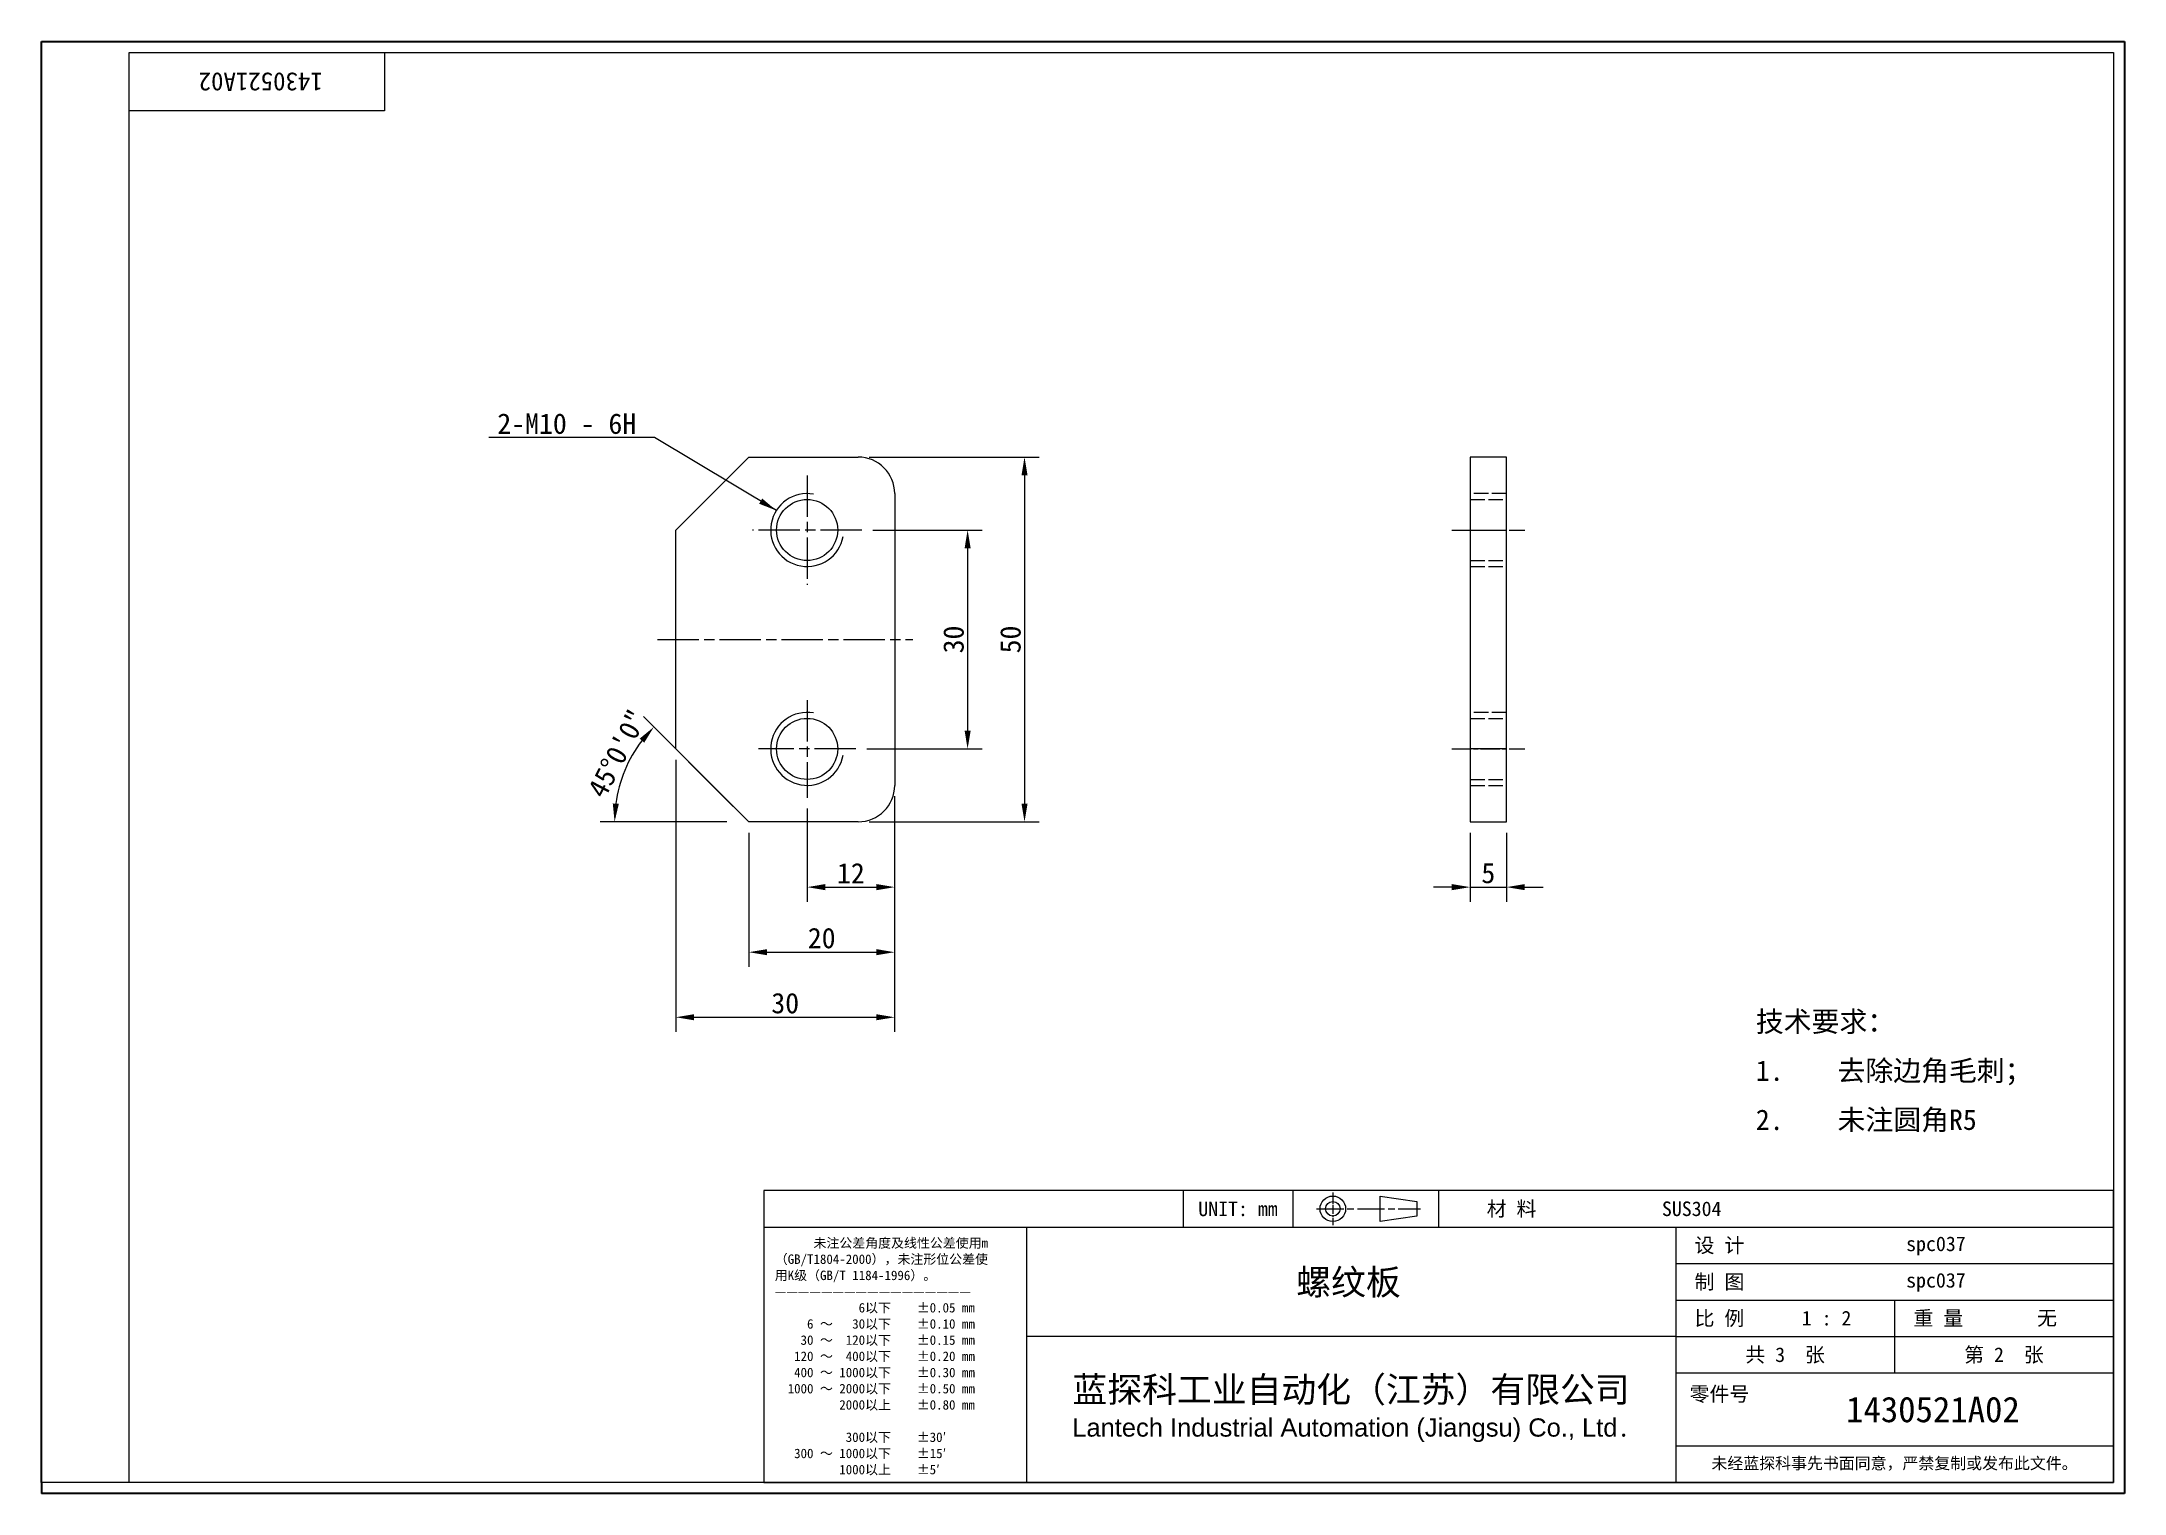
# Model space of a CAD drawing. Header units: millimetres. Extents: x 6 to 292, y 5 to 205.
import ezdxf
from ezdxf.enums import TextEntityAlignment as Align

# ---------------------------------------------------------------- set-up
doc = ezdxf.new("R2010")
doc.units = ezdxf.units.MM
doc.linetypes.add('CHAIN', pattern=[0.3543, 0.2362, -0.0295, 0.0591, -0.0295])
doc.linetypes.add('DASHED', pattern=[0.2067, 0.1654, -0.0413])
for name, color, linetype, lineweight in [('1', 7, 'Continuous', 18), ('可见 (ISO)', 7, 'Continuous', 25), ('可见窄的 (ISO)', 7, 'Continuous', 18), ('图框 (ISO)', 7, 'Continuous', 35), ('标题 (ISO)', 7, 'Continuous', 25)]:
    doc.layers.add(name, color=color, linetype=linetype, lineweight=lineweight)
for name, color, linetype, lineweight, true_color in [('中心标记 (ISO)', 1, 'CHAIN', 18, 0xff0000), ('中心线 (ISO)', 1, 'CHAIN', 18, 0xff0000), ('尺寸 (ISO)', 7, 'Continuous', 18, 0x008000), ('符号 (ISO)', 7, 'Continuous', 18, 0x008000), ('隐藏 (ISO)', 5, 'DASHED', 18, 0x0000ff)]:
    doc.layers.add(name, color=color, linetype=linetype, lineweight=lineweight, true_color=true_color)
doc.styles.add('文本样式164', font='SimSun.ttf')
doc.styles.add('文本样式165', font='SimSun.ttf')
doc.styles.add('文本样式74', font='SimSun.ttf')
doc.styles.add('最新国标', font='simfang.ttf')
doc.styles.add('注释文本 (ISO)', font='simfang.ttf')
doc.dimstyles.new('默认 (GB)', dxfattribs={"dimtxt": 2.8, "dimasz": 2.5, "dimexe": 2, "dimexo": 1.5, "dimgap": 0.5, "dimtad": 1, "dimtoh": 1, "dimdsep": 46, "dimtxsty": '最新国标', "dimcen": 0.09, "dimdle": 10, "dimclrd": 256, "dimclre": 256, "dimclrt": 256, "dimaunit": 1, "dimadec": 3, "dimazin": 2, "dimtfac": 0.535714, "dimtdec": 3, "dimtmove": 0, "dimatfit": 3, "dimfxl": 0, "dimtolj": 1, "dimlwd": -1, "dimlwe": -1, "dimarcsym": 0})
doc.dimstyles.new('默认 (GB)$7', dxfattribs={"dimtxt": 2.8, "dimasz": 2.5, "dimexe": 2, "dimexo": 1.5, "dimgap": 0.5, "dimtad": 1, "dimtoh": 1, "dimdsep": 46, "dimtxsty": '最新国标', "dimcen": 0.09, "dimdle": 10, "dimclrd": 256, "dimclre": 256, "dimclrt": 256, "dimaunit": 1, "dimadec": 3, "dimazin": 2, "dimtfac": 0.535714, "dimtdec": 3, "dimtmove": 0, "dimatfit": 3, "dimfxl": 0, "dimtolj": 1, "dimlwd": -1, "dimlwe": -1, "dimarcsym": 0})

# ---------------------------------------------------------------- blocks, each defined once
blk = doc.blocks.new('图框 最新国标')
at = {"layer": '图框 (ISO)'}
for p, q in [((6, 7), (6, 204.5)), ((6, 204.5), (291.5, 204.5)), ((291.5, 204.5), (291.5, 5.5)), ((6, 7), (6, 5.5)), ((6, 7), (6, 5.5)), ((291.5, 5.5), (6, 5.5))]:
    blk.add_line(p, q, dxfattribs=at)
at = {"layer": '图框 (ISO)', "color": 7, "linetype": 'Continuous', "lineweight": 25}
for p, q in [((18, 203), (290, 203)), ((18, 7), (18, 203)), ((18, 203), (290, 203)), ((53, 203), (53, 195)), ((290, 203), (290, 7)), ((290, 203), (290, 7)), ((53, 195), (18, 195)), ((290, 7), (6, 7)), ((290, 7), (18, 7))]:
    blk.add_line(p, q, dxfattribs=at)
at = {"layer": '图框 (ISO)', "style": '文本样式74'}
blk.add_attdef('零件代号_001', (44.53, 200.25), '', height=2.5, rotation=180, dxfattribs=at)
blk = doc.blocks.new('标题栏 最新国标')
at = {"layer": '标题 (ISO)'}
for p, q in [((381.98, -183.84), (196.98, -183.84)), ((196.98, -183.84), (196.98, -223.84)), ((254.48, -183.84), (254.48, -188.84)), ((269.48, -183.84), (269.48, -188.84)), ((281.48, -188.09), (281.48, -184.59)), ((281.48, -184.59), (286.48, -185.34)), ((286.48, -185.34), (286.48, -187.34)), ((289.48, -183.84), (289.48, -188.84)), ((381.98, -223.84), (381.98, -183.84)), ((383.48, -183.84), (383.48, -225.34)), ((286.48, -187.34), (281.48, -188.09)), ((196.98, -188.84), (381.98, -188.84)), ((232.98, -188.84), (232.98, -223.84)), ((321.98, -188.84), (321.98, -223.84)), ((321.98, -193.84), (381.98, -193.84)), ((321.98, -198.84), (381.98, -198.84)), ((351.98, -198.84), (351.98, -208.84)), ((321.98, -203.84), (232.98, -203.84)), ((321.98, -203.84), (381.98, -203.84)), ((321.98, -208.84), (381.98, -208.84)), ((321.98, -218.84), (381.98, -218.84)), ((196.98, -223.84), (381.98, -223.84)), ((383.48, -225.34), (196.98, -225.34))]:
    blk.add_line(p, q, dxfattribs=at)
at = {"layer": '标题 (ISO)', "linetype": 'CHAIN', "ltscale": 5.000333}
blk.add_line((274.98, -184.09), (274.98, -188.59), dxfattribs=at)
at = {"layer": '标题 (ISO)', "linetype": 'CHAIN', "ltscale": 15.834605}
blk.add_line((272.73, -186.34), (286.98, -186.34), dxfattribs=at)
at = {"layer": '标题 (ISO)'}
for radius in [1.75, 1]:
    blk.add_circle((274.98, -186.34), radius, dxfattribs=at)
at = {"layer": '1', "style": '文本样式164'}
for s, p in [('UNIT: mm', (261.98, -186.34)), ('材 料', (299.48, -186.34)), ('设 计', (327.98, -191.34)), ('制 图', (327.98, -196.34)), ('比 例', (327.98, -201.34)), ('重 量', (357.98, -201.34)), ('共 3  张', (336.98, -206.34)), ('第 2  张', (366.98, -206.34))]:
    blk.add_text(s, height=2, dxfattribs=at).set_placement(p, align=Align.MIDDLE_CENTER)
at = {"layer": '标题 (ISO)', "style": '注释文本 (ISO)'}
for s, insert, char_height, attachment_point, line_spacing_factor in [('\\fSimSun|b0|i0;{\\H1.3000;      未注公差角度及线性公差使用m\\P}\\fSimSun|b0|i0;{\\H1.3000;（GB/T1804-2000），未注形位公差使\\P}\\fSimSun|b0|i0;{\\H1.3000;用K级（GB/T 1184-1996）。\\P}\\fSimSun|b0|i0;{\\H1.3000;—————————————————\\P}\\fSimSun|b0|i0;{\\H1.3000;             6以下    ±0.05 mm\\P}\\fSimSun|b0|i0;{\\H1.3000;     6 ～   30以下    ±0.10 mm\\P}\\fSimSun|b0|i0;{\\H1.3000;    30 ～  120以下    ±0.15 mm\\P}\\fSimSun|b0|i0;{\\H1.3000;   120 ～  400以下    ±0.20 mm\\P}\\fSimSun|b0|i0;{\\H1.3000;   400 ～ 1000以下    ±0.30 mm\\P}\\fSimSun|b0|i0;{\\H1.3000;  1000 ～ 2000以下    ±0.50 mm\\P}\\fSimSun|b0|i0;{\\H1.3000;          2000以上    ±0.80 mm\\P}\\fSimSun|b0|i0;{\\H1.3000;\\P}\\fSimSun|b0|i0;{\\H1.3000;           300以下    ±30′\\P}\\fSimSun|b0|i0;{\\H1.3000;   300 ～ 1000以下    ±15′\\P}\\fSimSun|b0|i0;{\\H1.3000;          1000以上    ±5′}', (198.48, -206.63), 1.3, 4, 1.023913), ('{\\fMicrosoft YaHei|b0|i0|c134|p34;\\H1.75x;蓝探科工业自动化（江苏）有限公司\\P\\fArial|b0|i0|c0|p34;\\H0.71429x;Lantech Industrial Automation (Jiangsu) Co., Ltd\\fFangSong|b0|i0|c134|p49;.\\H1.15195x; }', (277.48, -213.84), 2, 5, 0.978695)]:
    blk.add_mtext(s, dxfattribs=dict(at, insert=insert, char_height=char_height, attachment_point=attachment_point, line_spacing_factor=line_spacing_factor))
at = {"layer": '标题 (ISO)', "attachment_point": 5, "style": '注释文本 (ISO)'}
for s, insert, char_height in [('\\fFangSong|b0|i0;零件号', (327.98, -211.84), 2), ('\\fSimSun|b0|i0;{\\H1.6000;未经蓝探科事先书面同意，严禁复制或发布此文件。}', (351.98, -221.34), 1.6)]:
    blk.add_mtext(s, dxfattribs=dict(at, insert=insert, char_height=char_height))
at = {"layer": '标题 (ISO)'}
for tag, p, height, style in [('材料_001', (320.09, -187.33), 2, '注释文本 (ISO)'), ('设计人_001', (353.57, -192.14), 2, '注释文本 (ISO)'), ('库存编号_001', (269.96, -198.13), 3.5, '文本样式165'), ('设计人_001', (353.57, -197.14), 2, '注释文本 (ISO)'), ('视图比例_001', (339.26, -202.33), 2, '注释文本 (ISO)'), ('质量\\P3;_001', (371.53, -202.3), 2, '注释文本 (ISO)'), ('零件代号_001', (345.34, -215.59), 3.5, '文本样式165')]:
    blk.add_attdef(tag, p, '', height=height, dxfattribs=dict(at, style=style))
blk = doc.blocks.new('*D5')
at = {"layer": 'Defpoints', "color": 0, "transparency": 16777216}
for p in [(117.93, 147.55), (117.93, 97.55), (140.73, 97.55)]:
    blk.add_point(p, dxfattribs=at)
at = {"layer": '尺寸 (ISO)', "color": 116, "true_color": 0x00803f, "transparency": 16777216}
for p, q in [((119.43, 147.55), (142.73, 147.55)), ((140.73, 145.05), (140.73, 100.05)), ((119.43, 97.55), (142.73, 97.55))]:
    blk.add_line(p, q, dxfattribs=at)
for points in [[(140.32, 145.05), (141.15, 145.05), (140.73, 147.55)], [(140.32, 100.05), (141.15, 100.05), (140.73, 97.55)]]:
    blk.add_solid(points, dxfattribs=at)
at = {"layer": '尺寸 (ISO)', "transparency": 16777216, "insert": (138.82, 122.55), "char_height": 2.8, "attachment_point": 5, "rotation": 90, "style": '最新国标'}
blk.add_mtext('\\A1;50', dxfattribs=at)
blk = doc.blocks.new('*D6')
at = {"layer": 'Defpoints', "color": 0, "transparency": 16777216}
for p in [(118.43, 137.55), (117.62, 107.55), (132.93, 107.55)]:
    blk.add_point(p, dxfattribs=at)
at = {"layer": '尺寸 (ISO)', "color": 116, "true_color": 0x00803f, "transparency": 16777216}
for p, q in [((119.93, 137.55), (134.93, 137.55)), ((132.93, 135.05), (132.93, 110.05)), ((119.12, 107.55), (134.93, 107.55))]:
    blk.add_line(p, q, dxfattribs=at)
for points in [[(132.52, 135.05), (133.35, 135.05), (132.93, 137.55)], [(132.52, 110.05), (133.35, 110.05), (132.93, 107.55)]]:
    blk.add_solid(points, dxfattribs=at)
at = {"layer": '尺寸 (ISO)', "transparency": 16777216, "insert": (131.02, 122.55), "char_height": 2.8, "attachment_point": 5, "rotation": 90, "style": '最新国标'}
blk.add_mtext('\\A1;30', dxfattribs=at)
blk = doc.blocks.new('*D7')
at = {"layer": 'Defpoints', "color": 0, "transparency": 16777216}
for p in [(92.93, 107.55), (122.93, 102.55), (122.93, 70.76)]:
    blk.add_point(p, dxfattribs=at)
at = {"layer": '尺寸 (ISO)', "color": 116, "true_color": 0x00803f, "transparency": 16777216}
for p, q in [((92.93, 106.05), (92.93, 68.76)), ((122.93, 101.05), (122.93, 68.76)), ((95.43, 70.76), (120.43, 70.76))]:
    blk.add_line(p, q, dxfattribs=at)
for points in [[(95.43, 71.18), (95.43, 70.35), (92.93, 70.76)], [(120.43, 71.18), (120.43, 70.35), (122.93, 70.76)]]:
    blk.add_solid(points, dxfattribs=at)
at = {"layer": '尺寸 (ISO)', "transparency": 16777216, "insert": (107.93, 72.68), "char_height": 2.8, "attachment_point": 5, "style": '最新国标'}
blk.add_mtext('\\A1;30', dxfattribs=at)
blk = doc.blocks.new('*D8')
at = {"layer": 'Defpoints', "color": 0, "transparency": 16777216}
for p in [(110.93, 100.86), (122.93, 102.55), (122.93, 88.6)]:
    blk.add_point(p, dxfattribs=at)
at = {"layer": '尺寸 (ISO)', "color": 116, "true_color": 0x00803f, "transparency": 16777216}
for p, q in [((122.93, 101.05), (122.93, 86.6)), ((110.93, 99.36), (110.93, 86.6)), ((113.43, 88.6), (120.43, 88.6))]:
    blk.add_line(p, q, dxfattribs=at)
for points in [[(113.43, 89.02), (113.43, 88.18), (110.93, 88.6)], [(120.43, 89.02), (120.43, 88.18), (122.93, 88.6)]]:
    blk.add_solid(points, dxfattribs=at)
at = {"layer": '尺寸 (ISO)', "transparency": 16777216, "insert": (116.93, 90.5), "char_height": 2.8, "attachment_point": 5, "style": '最新国标'}
blk.add_mtext('\\A1;12', dxfattribs=at)
blk = doc.blocks.new('*D9')
at = {"layer": 'Defpoints', "color": 0, "transparency": 16777216}
for p in [(122.93, 102.55), (102.93, 97.55), (122.93, 79.68)]:
    blk.add_point(p, dxfattribs=at)
at = {"layer": '尺寸 (ISO)', "color": 116, "true_color": 0x00803f, "transparency": 16777216}
for p, q in [((122.93, 101.05), (122.93, 77.68)), ((102.93, 96.05), (102.93, 77.68)), ((105.43, 79.68), (120.43, 79.68))]:
    blk.add_line(p, q, dxfattribs=at)
for points in [[(105.43, 80.1), (105.43, 79.27), (102.93, 79.68)], [(120.43, 80.1), (120.43, 79.27), (122.93, 79.68)]]:
    blk.add_solid(points, dxfattribs=at)
at = {"layer": '尺寸 (ISO)', "transparency": 16777216, "insert": (112.93, 81.6), "char_height": 2.8, "attachment_point": 5, "style": '最新国标'}
blk.add_mtext('\\A1;20', dxfattribs=at)
blk = doc.blocks.new('*D10')
at = {"layer": 'Defpoints', "color": 0, "transparency": 16777216}
for p in [(85.17, 102.31), (101.43, 97.55), (101.87, 98.61), (102.93, 97.55)]:
    blk.add_point(p, dxfattribs=at)
at = {"layer": '尺寸 (ISO)', "color": 116, "true_color": 0x00803f, "transparency": 16777216}
for p, q in [((100.81, 99.67), (88.51, 111.97)), ((99.93, 97.55), (82.54, 97.55))]:
    blk.add_line(p, q, dxfattribs=at)
blk.add_arc((102.93, 97.55), 18.4, 142.7927, 172.2073, dxfattribs=at)
for points in [[(87.97, 108.95), (88.6, 108.4), (89.93, 110.56)], [(85.12, 100.02), (84.29, 100.07), (84.54, 97.55)]]:
    blk.add_solid(points, dxfattribs=at)
at = {"layer": '尺寸 (ISO)', "transparency": 16777216, "insert": (84.91, 106.91), "char_height": 2.8, "attachment_point": 5, "rotation": 62.5555, "style": '最新国标'}
blk.add_mtext('\\A1;45°0\'0"', dxfattribs=at)
blk = doc.blocks.new('*D11')
at = {"layer": 'Defpoints', "color": 0, "transparency": 16777216}
for p in [(201.81, 97.55), (206.81, 97.55), (206.81, 88.6)]:
    blk.add_point(p, dxfattribs=at)
at = {"layer": '尺寸 (ISO)', "color": 116, "true_color": 0x00803f, "transparency": 16777216}
for p, q in [((201.81, 96.05), (201.81, 86.6)), ((206.81, 96.05), (206.81, 86.6)), ((199.31, 88.6), (196.81, 88.6)), ((201.81, 88.6), (206.81, 88.6)), ((209.31, 88.6), (211.81, 88.6))]:
    blk.add_line(p, q, dxfattribs=at)
for points in [[(199.31, 89.02), (199.31, 88.18), (201.81, 88.6)], [(209.31, 89.02), (209.31, 88.18), (206.81, 88.6)]]:
    blk.add_solid(points, dxfattribs=at)
at = {"layer": '尺寸 (ISO)', "transparency": 16777216, "insert": (204.31, 90.52), "char_height": 2.8, "attachment_point": 5, "style": '最新国标'}
blk.add_mtext('\\A1;5', dxfattribs=at)

msp = doc.modelspace()

# ---------------------------------------------------------------- linework, layer by layer
at = {"layer": '中心标记 (ISO)', "ltscale": 23.990969}
for p, q in [((110.934, 145.05), (110.934, 130.05)), ((118.434, 137.55), (103.434, 137.55)), ((110.934, 114.238), (110.934, 100.862)), ((117.622, 107.55), (104.246, 107.55))]:
    msp.add_line(p, q, dxfattribs=at)
at = {"layer": '中心线 (ISO)', "ltscale": 11.111974}
for p, q in [((199.314, 137.55), (209.314, 137.55)), ((199.314, 107.55), (209.314, 107.55))]:
    msp.add_line(p, q, dxfattribs=at)
at = {"layer": '中心线 (ISO)', "ltscale": 23.990969}
msp.add_line((90.434, 122.55), (125.434, 122.55), dxfattribs=at)
at = {"layer": '可见 (ISO)'}
for p, q in [((92.934, 137.55), (102.934, 147.55)), ((102.934, 147.55), (117.934, 147.55)), ((201.814, 147.55), (201.814, 137.55)), ((206.814, 147.55), (201.814, 147.55)), ((206.814, 137.55), (206.814, 147.55)), ((122.934, 142.55), (122.934, 102.55)), ((92.934, 107.55), (92.934, 137.55)), ((201.814, 137.55), (206.814, 137.55)), ((201.814, 137.55), (201.814, 107.55)), ((206.814, 107.55), (206.814, 137.55)), ((102.934, 97.55), (92.934, 107.55)), ((201.814, 107.55), (201.814, 97.55)), ((206.814, 107.55), (201.814, 107.55)), ((206.814, 97.55), (206.814, 107.55)), ((117.934, 97.55), (102.934, 97.55)), ((201.814, 97.55), (206.814, 97.55))]:
    msp.add_line(p, q, dxfattribs=at)
for centre in [(110.934, 137.55), (110.934, 107.55)]:
    msp.add_circle(centre, 4.188, dxfattribs=at)
for centre, start, end in [((117.934, 142.55), 0, 90), ((117.934, 102.55), 270, 0)]:
    msp.add_arc(centre, 5, start, end, dxfattribs=at)
at = {"layer": '可见窄的 (ISO)'}
for centre in [(110.934, 137.55), (110.934, 107.55)]:
    msp.add_arc(centre, 5, 80, 350, dxfattribs=at)
at = {"layer": '隐藏 (ISO)', "ltscale": 12.094824}
for p, q in [((206.814, 142.55), (201.814, 142.55)), ((201.814, 141.738), (206.814, 141.738)), ((201.814, 133.362), (206.814, 133.362)), ((201.814, 132.55), (206.814, 132.55)), ((206.814, 112.55), (201.814, 112.55)), ((201.814, 111.738), (206.814, 111.738)), ((201.814, 103.362), (206.814, 103.362)), ((201.814, 102.55), (206.814, 102.55))]:
    msp.add_line(p, q, dxfattribs=at)

# ---------------------------------------------------------------- block references
msp.add_blockref('图框 最新国标', (0, 0)).add_auto_attribs({'零件代号_001': '1430521A02'})
ref = msp.add_blockref('标题栏 最新国标', (-91.983, 230.844))
ref.add_attrib('零件代号_001', '1430521A02', (253.359, 15.25), dxfattribs={"layer": '标题 (ISO)', "height": 3.5, "style": '文本样式165'})
ref.add_attrib('库存编号_001', '螺纹板', (177.982, 32.711), dxfattribs={"layer": '标题 (ISO)', "height": 3.5, "style": '文本样式165'})
ref.add_attrib('质量\\P3;_001', '无', (279.543, 28.54), dxfattribs={"layer": '标题 (ISO)', "height": 2, "style": '注释文本 (ISO)'})
ref.add_attrib('视图比例_001', '1 : 2', (247.28, 28.517), dxfattribs={"layer": '标题 (ISO)', "height": 2, "style": '注释文本 (ISO)'})
ref.add_attrib('设计人_001', 'spc037', (261.589, 38.706), dxfattribs={"layer": '标题 (ISO)', "height": 2, "style": '注释文本 (ISO)'})
ref.add_attrib('设计人_001', 'spc037', (261.589, 33.706), dxfattribs={"layer": '标题 (ISO)', "height": 2, "style": '注释文本 (ISO)'})
ref.add_attrib('材料_001', 'SUS304', (228.111, 43.511), dxfattribs={"layer": '标题 (ISO)', "height": 2, "style": '注释文本 (ISO)'})

# ---------------------------------------------------------------- texts
at = {"layer": '符号 (ISO)', "char_height": 2.8}
for s, insert, width, attachment_point, line_spacing_factor, style in [('2-M10 - 6H', (87.51, 150.691), 21.16866, 9, 0.49, '最新国标'), ('\\f仿宋_GB2312|b0|i0;{\\H2.8000;技术要求：\\P}\\f仿宋_GB2312|b0|i0;{\\H2.8000;1.^I}\\f仿宋_GB2312|b0|i0;{\\H2.8000;去除边角毛刺；\\P}\\fFangSong|b0|i0;{\\H2.8000;2.^I}\\f仿宋_GB2312|b0|i0;{\\H2.8000;未注圆角R5}', (240.982, 63.276), 37.74269, 4, 1.441304, '注释文本 (ISO)')]:
    msp.add_mtext(s, dxfattribs=dict(at, insert=insert, width=width, attachment_point=attachment_point, line_spacing_factor=line_spacing_factor, style=style))

# ---------------------------------------------------------------- dimensions: what is measured, and where the dimension line sits
at = {"layer": '尺寸 (ISO)', "color": 116, "true_color": 0x00803f}
for base, p1, p2, angle, override, picture, middle in [((140.732, 97.55), (117.934, 147.55), (117.934, 97.55), 270, {"dimgap": 0.5, "dimtoh": 0, "dimdec": 2, "dimtol": 0, "dimlim": 0, "dimtp": 0, "dimtm": 0, "dimtdec": 3, "dimtofl": 0, "dimatfit": 1}, '*D5', (140.732, 122.55)), ((132.934, 107.55), (118.434, 137.55), (117.622, 107.55), 90, {"dimgap": 0.5, "dimtoh": 0, "dimdec": 2, "dimtol": 0, "dimlim": 0, "dimtp": 0, "dimtm": 0, "dimtdec": 3, "dimtofl": 0, "dimatfit": 1}, '*D6', (132.934, 122.55)), ((122.934, 79.682), (102.934, 97.55), (122.934, 102.55), 180, {"dimgap": 0.5, "dimtoh": 0, "dimdec": 2, "dimtol": 0, "dimlim": 0, "dimtp": 0, "dimtm": 0, "dimtdec": 3, "dimtofl": 0, "dimatfit": 1}, '*D9', (112.934, 79.682)), ((122.934, 88.601), (110.934, 100.862), (122.934, 102.55), 180, {"dimgap": 0.5, "dimtoh": 0, "dimdec": 2, "dimtol": 0, "dimlim": 0, "dimtp": 0, "dimtm": 0, "dimtdec": 3, "dimtofl": 0, "dimatfit": 1}, '*D8', (116.934, 88.601)), ((206.814, 88.601), (201.814, 97.55), (206.814, 97.55), 180, {"dimgap": 0.5, "dimtoh": 0, "dimdec": 2, "dimtol": 0, "dimlim": 0, "dimtp": 0, "dimtm": 0, "dimtdec": 3, "dimtofl": 1, "dimatfit": 1}, '*D11', (204.314, 88.601))]:
    dim = msp.add_linear_dim(base=base, p1=p1, p2=p2, angle=angle, dimstyle='默认 (GB)', override=override, dxfattribs=at)
    dim.commit()
    dim.dimension.update_dxf_attribs({"geometry": picture, "text_midpoint": middle, "dimtype": 160})
dim = msp.add_angular_dim_3p(base=(85.166, 102.311), center=(102.934, 97.55), p1=(101.874, 98.61), p2=(101.434, 97.55), dimstyle='默认 (GB)', override={"dimgap": 0.5, "dimtoh": 0, "dimtol": 0, "dimlim": 0, "dimtp": 0, "dimtm": 0, "dimtdec": 2}, dxfattribs=at)
dim.commit()
dim.dimension.update_dxf_attribs({"geometry": '*D10', "text_midpoint": (86.609, 106.028), "dimtype": 165})
dim = msp.add_linear_dim(base=(122.934, 70.764), p1=(92.934, 107.55), p2=(122.934, 102.55), dimstyle='默认 (GB)', override={"dimgap": 0.5, "dimtoh": 0, "dimdec": 2, "dimtol": 0, "dimlim": 0, "dimtp": 0, "dimtm": 0, "dimtdec": 3, "dimtofl": 0, "dimatfit": 1}, dxfattribs=at)
dim.commit()
dim.dimension.update_dxf_attribs({"geometry": '*D7', "text_midpoint": (107.934, 70.764), "dimtype": 160})

# ---------------------------------------------------------------- leaders
at = {"layer": '符号 (ISO)', "annotation_type": 0, "has_hookline": 1, "hookline_direction": 1, "text_width": 20.192}
msp.add_leader([(106.713, 140.228), (90.01, 150.224), (87.51, 150.224)], dimstyle='默认 (GB)$7', override={"dimgap": 0, "dimtad": 1}, dxfattribs=at)

doc.saveas('drawing.dxf')
